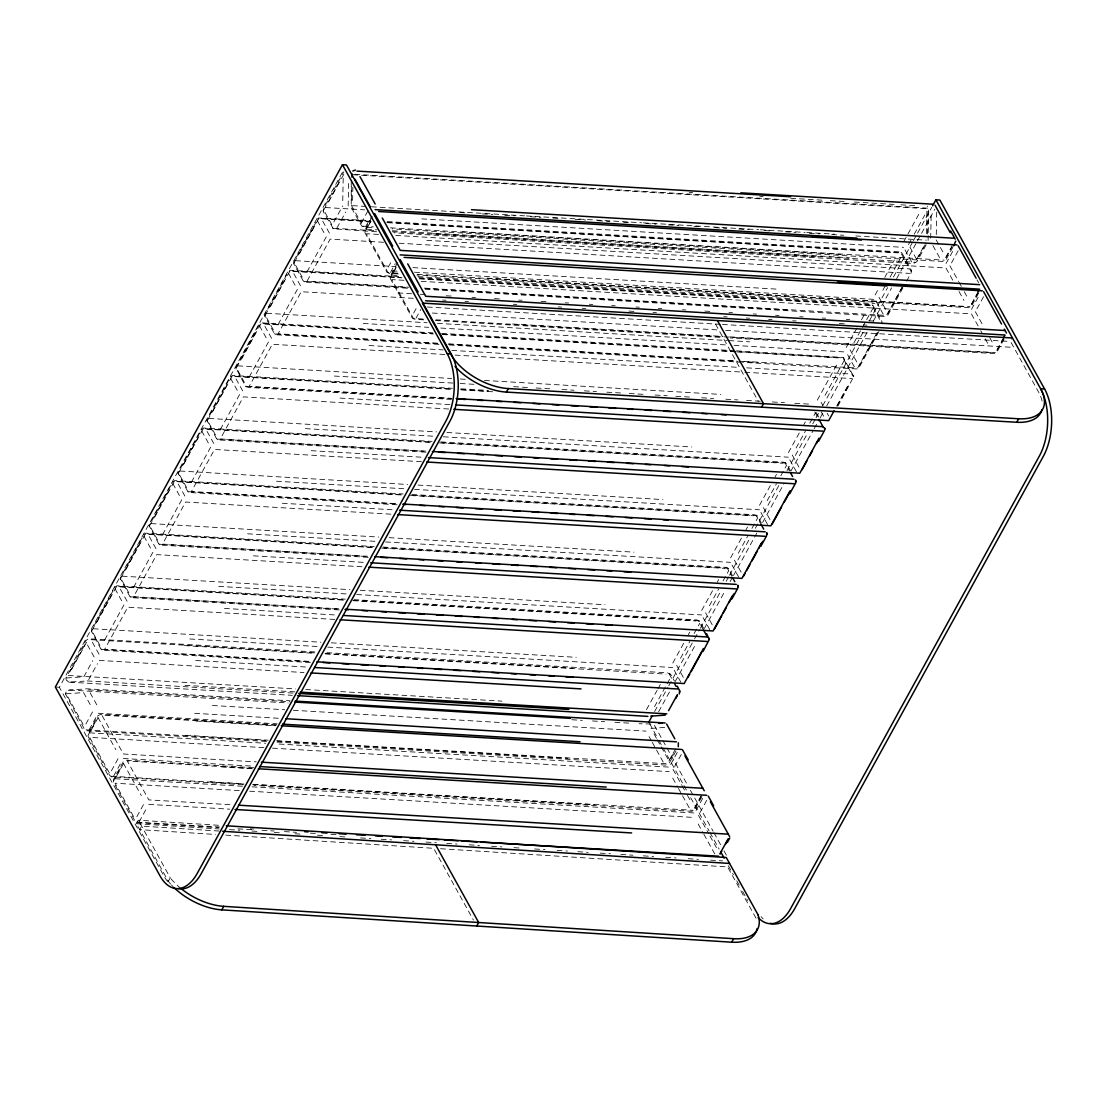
<?xml version="1.0" encoding="UTF-8"?>
<svg xmlns="http://www.w3.org/2000/svg" width="1107" height="1107" viewBox="0 0 1107 1107"><rect width="100%" height="100%" fill="white"/><g stroke="black" fill="none" stroke-linecap="round" stroke-linejoin="round"><path stroke-width="0.75" stroke-dasharray="5 3.75" d="M928.109 240.413L928.164 235.708M342.755 200.685L343.267 174.449M348.165 205.971L348.677 179.735M351.251 181.769L351.223 207.424L361.657 225.939L364.48 227.253L374.803 227.862M351.486 200.063L351.735 186.945M352.621 200.409L352.87 187.291M926.448 233.605L926.933 208.683L350.504 174.602M927.583 233.951L928.067 209.043M928.192 232.567L928.718 208.932L927.389 206.027M930.696 238.213L931.181 213.623M936.287 234.642L936.757 210.053M310.389 662.54L103.421 650.293L100.695 648.66L91.328 630.782L114.907 587.222L116.913 585.755L345.356 599.136M339.282 609.943L132.328 597.711L129.602 596.078L120.234 578.2L143.813 534.639L145.806 533.173L374.249 546.554M368.188 557.361L161.235 545.128L158.509 543.495L149.141 525.617L172.72 482.043L174.712 480.59L403.156 493.971M397.095 504.778L190.141 492.546L187.415 490.899L178.047 473.035L201.612 429.461L203.619 428.008L432.062 441.389M426.001 452.196L219.034 439.963L216.308 438.317L206.94 420.452L230.519 376.878L232.525 375.425L452.334 388.294M451.448 399.419L247.94 387.381L245.214 385.734L235.846 367.87L259.425 324.296L261.418 322.843L432.948 332.861M438.967 344.388L276.847 334.798L274.121 333.152L264.988 316.45L265.21 313.779L288.332 271.713L290.325 270.26L401.495 276.708M407.501 288.235L305.297 282.133L303.027 280.569L294.047 264.379L294.102 261.197L318.429 217.996L370.029 220.556M376.615 231.778L333.428 228.817L323.535 212.17L323.618 208.199L343.793 171.82M736.487 350.808L843.216 357.436L853.788 376.532L836.823 408.082M387.284 221.566L899.507 251.856L902.233 253.503L911.365 270.205L911.144 272.875L906.19 281.884M266.607 741.469L87.079 730.786L84.243 728.835L65.521 694.006L66.088 691.972L68.717 690.131L86.941 688.803L289.992 700.8M66.088 691.972L65.521 694.006M167.655 881.518A47.781 26.236 -86.6 0 1 164.057 876.204L59.335 687.281L343.115 171.004M91.853 630.769L111.129 595.704M120.76 578.186L140.022 543.122M149.666 525.604L168.928 490.539M178.559 473.007L197.835 437.957M207.466 420.425L226.741 385.374M236.372 367.842L255.634 332.792M265.279 315.26L284.541 280.209M294.171 262.677L313.447 227.627M97.167 621.747L116.443 586.696L344.097 600.16M126.073 569.164L145.335 534.114L372.99 547.578M154.98 516.582L174.242 481.531L401.896 494.995M183.873 463.999L203.148 428.949L432.533 442.509M212.779 411.417L232.055 376.366L452.805 389.415M241.686 358.834L260.948 323.784L433.418 333.982M270.592 306.252L289.854 271.201L401.966 277.829M299.485 253.669L318.761 218.619L372.229 221.774M69.741 672.074L86.055 642.406M323.701 210.053L340.001 180.386M71.568 669.569L87.882 639.901M328.793 201.612L345.093 171.959M83.855 676.751L92.67 660.727M333.844 221.967L342.658 205.93M104.681 639.943L123.956 604.892M133.587 587.36L152.849 552.31M162.494 534.778L181.756 499.727M191.4 482.195L210.662 447.145M220.293 429.613L239.569 394.562M249.2 377.03L268.475 341.98M278.106 324.448L297.368 289.397M307.013 271.865L326.274 236.801M88.671 679.656L97.485 663.619M336.902 228.056L345.716 212.032M85.903 723.978L93.403 710.348M361.242 223.074L368.728 209.444M89.224 729.61L96.724 715.966M366.057 225.966L370.554 217.788M372.256 216.598L365.033 229.744L364.978 232.913L386.98 272.377L389.249 273.415L399.585 274.038M88.269 734.854L96.309 720.242M365.102 231.225L370.72 220.999M91.341 729.928L99.367 715.316M368.174 226.298L371.385 220.459M111.42 770.79L119.445 756.192M388.253 267.161L392.265 259.854M113.675 776.035L121.701 761.422M390.508 272.405L395.324 263.632M397.69 262.47L390.467 275.615L390.411 278.798L412.413 318.262L414.682 319.3L426.748 320.02M113.703 780.739L121.742 766.127M390.536 277.096L396.154 266.884M116.775 775.813L124.8 761.201M393.608 272.184L396.818 266.33M136.853 816.675L144.879 802.077M413.686 313.046L417.699 305.74M139.108 821.92L147.134 807.307M415.941 318.29L420.757 309.517M646.46 709.698L657.06 690.408M657.876 688.928L660.326 684.472M903.686 241.741L919.986 212.074M672.793 663.038L684.361 642.005M688.208 634.989L689.758 632.18M701.7 610.441L713.268 589.408M717.115 582.407L718.664 579.598M730.606 557.859L742.16 536.826M746.021 529.824L747.557 527.015M759.513 505.276L771.067 484.243M774.928 477.242L776.464 474.433M788.405 452.694L799.974 431.661M803.82 424.659L805.37 421.85M817.312 400.111L836.588 365.061M846.218 347.529L857.012 327.907M861.467 319.785L865.48 312.478M875.125 294.946L879.138 287.64M884.756 277.414L894.387 259.896M680.501 658.333L689.758 641.507M694.158 633.508L699.776 623.283M709.407 605.75L718.664 588.924M723.065 580.926L728.683 570.7M738.314 553.168L747.557 536.341M751.957 528.343L757.575 518.118M767.22 500.585L776.464 483.759M780.864 475.761L786.482 465.535M796.127 448.003L805.37 431.177M809.771 423.178L815.389 412.953M825.019 395.42L844.295 360.37M853.926 342.838L861.633 328.821M862.408 327.409L873.202 307.788M882.832 290.255L885.918 284.651M890.056 277.11L902.094 255.205M654.541 706.653L670.856 676.986M908.501 244.633L910.95 240.191M914.202 234.255L924.802 214.966M654.611 711.538L667.922 687.309M668.753 685.8L693.715 640.372M694.546 638.864L699.541 629.786M700.371 628.264L721.183 590.418M726.178 581.327L728.669 576.789M729.499 575.28L750.311 537.421M755.306 528.343L779.439 484.437M786.925 470.807L807.723 432.962M812.718 423.884L815.222 419.332M816.053 417.823L819.374 411.762M822.709 405.716L864.318 330.011M869.313 320.919L887.62 287.612M893.446 277.027L912.583 242.198M913.413 240.689L916.748 234.629M917.578 233.12L931.72 207.383M658.596 711.773L670.247 690.574M675.242 681.497L696.04 643.637M704.356 628.499L725.168 590.654M730.163 581.562L732.654 577.024M733.484 575.515L756.787 533.117M762.612 522.518L784.254 483.164M790.91 471.042L813.382 430.166M814.212 428.658L819.208 419.567M820.038 418.059L823.373 411.998M826.694 405.951L867.473 331.754M873.298 321.168L891.605 287.848M896.601 278.77L916.568 242.433M917.399 240.925L920.733 234.864M921.564 233.356L934.875 209.126M916.817 259.052L925.632 243.014M918.644 256.547L925.106 244.785M836.712 406.02L847.948 385.568M876.855 332.986L857.593 368.05L743.766 361.311M901.901 287.419L886.486 315.467L424.285 288.124M837.376 405.48L849.415 383.575M859.046 366.043L877.547 332.391M887.952 313.461L902.399 287.17M926.213 244.772L916.956 261.598L913.483 263.535L393.829 232.802M878.93 331.463L859.115 367.524L857.122 368.977L742.506 362.335M902.883 287.903L888.022 314.942L885.226 316.477L424.756 289.245M668.877 761.062L675.533 748.955M945.71 257.433L953.196 243.803M670.704 758.572L674.869 750.989M946.028 257.668L952.034 246.75M676.031 750.878L669.292 763.138L665.805 765.075L276.93 742.077M952.864 247.248L946.125 259.508L942.638 261.446L392.016 228.872M677.249 752.511L669.223 767.123L276.003 743.862M946.042 263.494L954.082 248.881M674.675 766.514L682.701 751.902M951.508 262.885L959.534 248.272M694.767 807.377L701.99 794.231M971.586 303.747L978.007 292.068M694.615 808.304L701.035 796.611M971.448 304.674L977.868 292.981M701.907 796.639L694.684 809.784L691.903 811.32L253.835 785.417M978.74 293.009L971.517 306.155L968.722 307.691L416.841 275.048M702.682 798.396L694.656 812.995L251.414 786.786M971.476 309.365L979.515 294.766M700.108 812.4L708.134 797.787M976.941 308.77L984.967 294.158M997.02 349.632L1003.44 337.953M996.881 350.545L1003.302 338.867M1004.174 338.88L996.95 352.026L994.155 353.576L730.288 337.967M1042.088 401.066A47.781 26.139 28.8 0 0 1038.684 392.238L1010.553 341.496L1012.49 337.995M170.616 884.036A47.781 26.015 29 0 1 168.306 881.269L136.396 823.705L138.333 820.204L219.38 825.338M168.306 881.269L170.284 877.851L138.333 820.204M66.489 677.996L80.963 676.958M314.858 651.954L88.463 638.725L85.972 640.552L65.825 678.038L66.323 680.127L69.16 682.078L84.201 681.137M66.171 693.812L80.645 692.788M650.944 724.006L639.099 723.729M650.971 728.406L665.445 727.368M689.232 192.3L692.678 192.507M759.776 196.479L763.221 196.686M790.758 198.305L823.442 200.242M830.333 200.644L847.533 201.668M854.424 202.069L893.999 204.408M900.877 204.823L918.09 205.833M354.849 174.283L931.278 208.379M352.51 205.653L364.563 206.372M371.44 206.774L524.58 215.837M526.295 215.934L641.59 222.756M643.305 222.853L758.599 229.675M760.315 229.772L805.052 232.415M806.782 232.525L834.304 234.144M460.014 212.586L468.621 213.097M482.389 213.9L492.712 214.509M504.75 215.228L515.073 215.837M530.557 216.751L540.894 217.359M552.933 218.079L561.54 218.591M575.308 219.394L585.631 220.016M597.669 220.722L609.722 221.442M623.476 222.244L632.083 222.756M645.851 223.572L656.174 224.181M668.213 224.901L678.549 225.51M694.034 226.423L702.627 226.935M714.679 227.641L726.718 228.36M738.77 229.066L749.093 229.675M764.577 230.588L773.184 231.1M785.223 231.82L795.546 232.428M809.314 233.245L819.637 233.854M831.689 234.559L843.728 235.279M855.78 235.985L926.324 240.164M325.527 207.549L364.673 209.846M421.781 218.868L903.575 247.359M321.238 218.439L372.976 221.497M386.772 222.313L900.724 252.7L911.075 271.395M387.741 222.687L898.247 252.88M462.408 231.667L944.202 260.159M362.958 226.202L373.28 226.81M390.48 227.821L844.752 254.693M366.569 229.218L376.906 229.827M392.432 230.74L849.47 257.779M433.252 233.757L915.046 262.248M333.802 228.291L376.809 230.823M392.293 231.75L815.596 256.782M378.552 234.421L366.472 233.715L388.017 272.585L400.097 273.291M395.794 235.445L945.959 267.977L953.307 281.233M426.804 240.344L909.705 268.904M383.589 242.281L330.135 239.126L307.013 281.192L408.76 287.211M399.115 243.208L909.608 273.387M295.638 260.685L395.669 266.593M412.911 267.617L778.539 289.231M392.127 270.883L400.748 271.395M414.558 272.211L875.028 299.444M487.08 278.106L969.981 306.667M417.339 274.315L967.504 306.847M392.003 275.103L400.623 275.615M417.865 276.625L874.904 303.664M418.737 277.719L870.6 304.439L873.326 306.085L882.307 322.275M292.345 271.021L400.997 277.442M419.968 278.563L871.818 305.283L882.168 323.977M419.207 278.839L869.341 305.463M403.986 280.306L391.906 279.601L413.451 318.456L425.531 319.176M421.227 281.33L971.393 313.862L978.74 327.119M304.522 281.372L408.013 287.488M425.254 288.512L787.423 309.932M397.897 292.926L411.693 293.742M420.314 294.254L425.489 294.559M446.19 295.777L451.365 296.081M472.052 297.313L475.512 297.506M494.483 298.641L499.644 298.945M518.616 300.066L522.075 300.26M541.046 301.395L546.221 301.699M565.193 302.82L568.638 303.014M589.325 304.245L592.785 304.453M611.756 305.574L615.201 305.781M635.902 306.999L639.348 307.206M658.319 308.327L661.765 308.535M682.466 309.752L685.911 309.96M704.882 311.081L710.057 311.385M729.029 312.506L732.474 312.714M753.175 313.931L756.621 314.139M775.592 315.26L779.037 315.467M799.738 316.685L803.184 316.893M822.155 318.013L825.614 318.221M846.302 319.439L849.761 319.646M868.732 320.767L873.893 321.072M413.326 298.337L301.229 291.708L278.106 333.774L438.497 343.253M442.648 300.066L446.093 300.274M465.065 301.395L468.524 301.602M513.357 304.259L516.803 304.453M558.205 306.902L561.65 307.109M582.351 308.327L585.797 308.535M628.914 311.081L634.09 311.399M653.061 312.52L656.506 312.714M723.77 316.699L727.216 316.906M746.187 318.027L749.633 318.221M768.604 319.342L772.063 319.549M792.75 320.781L796.196 320.975M839.314 323.535L844.489 323.839M863.46 324.96L866.919 325.167M427.344 307.013L720.671 324.351M722.401 324.462L1010.553 341.496M432.367 313.046L718.789 329.983M725.694 330.398L1013.846 347.432M512.513 323.991L722.926 336.445M729.817 336.846L995.414 352.552M435.867 319.785L992.937 352.732M435.369 320.532L723.383 337.566M266.732 313.267L427.122 322.746M437.473 323.355L727.216 340.499M728.946 340.596L749.633 341.814M363.221 323.465L428.769 327.34M440.835 328.059L727.133 344.997M734.024 345.398L846.135 352.026M441.582 333.359L734.771 350.711M263.438 323.604L432.45 333.594M442.8 334.203L842.925 357.865L853.262 376.56M442.039 334.494L735.228 351.832M736.958 351.929L840.434 358.045M448.847 343.876L736.861 360.91M275.629 333.954L439.465 343.64M448.086 344.152L737.829 361.283M739.559 361.394L758.53 362.515M449.317 344.997L740.777 362.224M368.991 345.509L443.146 349.895M451.781 350.407L739.794 367.441M746.685 367.842L851.892 374.069M444.793 354.489L272.322 344.291L249.2 386.357L450.992 398.285M455.143 355.098L743.157 372.132M744.873 372.243L851.809 378.566M237.825 365.85L451.684 378.497M460.318 378.995L465.48 379.314M484.451 380.434L720.74 394.41M334.328 376.048L453.33 383.091M460.221 383.492L474.017 384.309M513.69 386.661L527.486 387.478M536.106 387.99L549.902 388.806M561.982 389.512L574.049 390.231M584.399 390.84L596.465 391.56M606.816 392.169L620.612 392.985M629.246 393.497L644.758 394.41M655.109 395.019L667.175 395.739M675.81 396.251L691.322 397.164M701.672 397.773L713.752 398.492M725.818 399.212L737.899 399.918M746.519 400.43L760.315 401.246M772.382 401.966L784.462 402.671M794.812 403.28L808.608 404.097M460.969 388.806L488.561 390.439M234.532 376.186L451.836 389.041M460.457 389.539L488.062 391.172M461.425 389.927L494.192 391.864M246.723 386.537L451.96 398.672M340.084 398.091L450.466 404.622M448.653 409.009L243.415 396.873L220.293 438.939L425.531 451.075M208.932 418.432L436.587 431.896M446.924 432.505L691.833 446.993M305.421 428.63L434.774 436.283M443.395 436.795L788.322 457.191M440.683 441.901L783.894 462.2L786.62 463.833L790.356 470.586M205.625 428.769L431.564 442.122M441.901 442.745L785.112 463.03L789.595 471.139M439.424 442.925L782.635 463.21M217.816 439.119L426.499 451.462M311.192 450.674L423.289 457.302M421.476 461.702L214.523 449.456L191.4 491.522L396.624 503.657M180.026 471.015L407.68 484.479M418.031 485.087L662.927 499.575M276.515 481.213L405.868 488.865M414.488 489.377L759.416 509.773M411.776 494.483L754.988 514.783L757.714 516.415L761.45 523.168M176.719 481.351L402.657 494.718M413.008 495.327L756.206 515.627L760.703 523.722M410.517 495.507L753.729 515.793M188.91 491.702L397.593 504.045M282.285 503.256L394.383 509.884M390.854 514.174L185.616 502.038L162.494 544.104L367.732 556.24M151.119 523.597L378.774 537.061M389.124 537.67L634.02 552.158M247.608 533.809L376.961 541.448M385.582 541.96L730.523 562.356M382.884 547.066L726.081 567.365L728.807 568.998L732.543 575.751M147.826 533.934L373.751 547.301M384.101 547.91L727.299 568.209L731.796 576.304M381.624 548.09L724.822 568.375M160.017 544.284L368.686 556.627M253.378 555.839L365.476 562.467M361.947 566.756L156.71 554.621L133.587 596.687L338.825 608.822M122.213 576.18L349.867 589.644M360.218 590.252L605.114 604.74M218.716 586.392L348.055 594.03M356.689 594.542L701.617 614.938M353.977 599.648L697.175 619.948L699.901 621.581L703.651 628.333M118.919 586.516L344.844 599.883M353.465 600.381L698.406 620.792L702.89 628.887M352.718 600.672L695.916 620.972M131.11 596.867L339.794 609.21M224.472 608.421L336.583 615.049M334.771 619.45L127.803 607.203L104.681 649.269L309.918 661.405M93.32 628.762L320.975 642.226M331.311 642.835L576.221 657.323M189.809 638.974L317.432 646.516M327.783 647.125L672.71 667.521M326.911 652.673L667.604 672.821L671.008 674.869L674.509 681.165M90.982 639.68L314.665 652.909M324.988 653.517L572.776 668.171M184.232 645.602L315.011 653.338M325.333 653.946L666.027 674.094M102.204 649.449L309.157 661.695M195.718 660.492L307.566 667.106M99.243 660.409L304.01 672.53M68.316 675.505L295.444 688.928M305.767 689.536L501.928 701.146M185.035 685.358L295.154 691.861M87.093 680.93L293.576 693.134M69.727 682.175L292.359 695.334M55.35 687.032L59.335 687.281M88.477 689.855L289.799 701.755M69.575 690.035L288.111 702.959M571.793 719.744L582.337 720.366M592.508 720.961L604.713 721.695M614.938 722.29L628.804 723.12M212.433 705.491L284.707 709.753M293.3 710.265L646.045 731.132M194.68 713.323L279.006 718.305M98.219 713.24L277.165 723.826M276.542 724.698L100.626 714.306L97.845 715.842L88.034 733.789L88.145 736.542L109.69 775.412L111.627 776.893L243.485 784.808M276.044 725.445L101.858 715.136L123.389 754.005L256.187 761.865M195.953 721.031L275.283 725.722M185.589 735.297L268.171 740.182M276.778 740.694L667.383 763.788M86.125 729.831L266.801 740.514M277.124 741.123L567.919 758.323M89.736 732.848L265.652 743.254M263.84 747.64L89.653 737.345L109.814 773.71M272.46 748.152L669.126 771.621M123.306 758.503L252.659 766.155M253.683 767.732L126.06 760.177L123.278 761.727L113.634 779.259L113.578 782.428L135.123 821.297L136.756 822.653L218.909 827.732M251.455 768.369L127.291 761.021L148.822 799.891L231.612 804.789M221.386 766.916L252.424 768.756M210.247 781.75L243.028 783.687M253.365 784.296L693.162 810.296M111.184 776.215L243.983 784.06M252.617 784.572L594.099 804.761M115.17 778.733L242.793 786.274M239.25 790.564L115.086 783.23L135.248 819.595M249.601 791.187L694.559 817.492M148.739 804.388L229.799 809.175M136.618 822.086L219.407 826.984M250.445 828.825L253.904 829.032M237.88 828.852L253.392 829.766M262.027 830.278L274.093 830.997M284.444 831.606L296.51 832.312M310.306 833.128L318.941 833.64M331.007 834.36L337.912 834.761M136.396 823.705L219.158 828.963M229.495 829.613L239.845 830.264M251.912 831.039L260.532 831.578M274.328 832.45L282.949 833.004M295.015 833.765L303.636 834.318M317.432 835.19L326.053 835.743M339.835 836.615L348.456 837.155M360.536 837.93L370.873 838.58M381.223 839.231L391.56 839.895M403.64 840.656L413.976 841.32M426.043 842.081L436.393 842.731M446.744 843.396L457.08 844.046M469.147 844.807L479.497 845.471M491.563 846.232L501.914 846.897M513.98 847.658L522.601 848.197M534.667 848.972L545.018 849.623M557.084 850.384L567.434 851.048M577.771 851.698L588.121 852.362M600.188 853.123L610.538 853.774M620.875 854.438L632.941 855.199M643.292 855.863L653.628 856.514M665.708 857.275L676.045 857.939M688.111 858.7L698.462 859.364M710.528 860.125L722.594 860.886M219.144 831.053L141.627 826.14L139.69 829.641L215.478 834.457M225.8 835.107L433.653 848.294L473.422 920.042M440.544 848.723L727.617 866.933L756.233 918.561A47.781 26.015 29.1 0 1 756.911 921.218M67.831 681.649L69.16 682.078M901.887 253.102L901.015 252.271M872.98 305.684L872.122 304.854M844.074 358.267L843.216 357.436M786.274 463.432L785.403 462.615M757.368 516.014L756.496 515.198M728.461 568.597L727.603 567.78M332.349 227.793L333.428 228.817M699.555 621.179L698.697 620.363M303.373 280.97L304.231 281.801M670.579 674.357L669.5 673.333M274.467 333.567L275.325 334.383M245.56 386.149L246.432 386.966M216.654 438.732L217.525 439.548M187.761 491.314L188.619 492.131M158.855 543.897L159.712 544.713M129.948 596.479L130.82 597.296M101.041 649.062L101.913 649.878M976.997 279.78L978.63 282.728M936.176 239.887L944.396 254.693M949.903 265.805L958.524 281.344M958.883 281.994L961.333 286.409M964.266 291.708L967.85 298.198M975.336 311.69L983.5 326.413M989.7 337.593L993.283 344.069M959.022 291.542L963.906 300.371M980.733 330.702L982.172 333.304M985.272 338.894L989.34 346.256M932.897 245.574L941.102 260.38M909.899 247.152L916.873 259.758M904.972 249.878L911.947 262.47M878.972 297.271L886.458 310.763M876.523 302.142L884.009 315.633M850.079 349.854L857.551 363.345M847.63 354.724L855.102 368.216M821.173 402.436L822.833 405.425M827.15 413.229L828.645 415.928M821.214 411.804L824.701 418.1M816.26 412.593L819.263 418.003M814.849 411.956L818.502 418.557M792.266 455.019L799.752 468.51M715.496 324.047L758.295 401.246M789.817 459.889L797.303 473.395M763.36 507.601L770.846 521.093M760.91 512.472L768.396 525.977M734.453 560.184L741.939 573.675M732.018 565.054L739.49 578.56M705.56 612.766L713.033 626.258M703.111 617.637L710.583 631.142M676.654 665.349L683.296 677.346M674.205 670.233L681.691 683.725M669.14 673.872L673.319 681.428M654.445 725.389L661.986 738.992M662.816 740.5L666.179 746.547M667.009 748.069L687.115 784.337M690.464 790.384L713.088 831.191M713.932 832.699L720.629 844.793M723.978 850.84L726.496 855.379M649.615 723.646L658.001 738.756M658.831 740.265L683.13 784.102M683.974 785.61L687.322 791.657M690.671 797.704L709.103 830.956M709.933 832.464L719.149 849.097M728.378 865.716L733.401 874.793M736.75 880.84L739.268 885.365M742.617 891.412L747.64 900.489M654.016 733.886L657.046 739.365M657.212 739.656L660.409 745.426M661.211 746.865L669.209 761.298M673.07 769.434L681.691 784.974M682.05 785.624L685.316 791.519M687.433 795.338L691.031 801.828M698.503 815.319L708.563 833.46M709.933 835.923L716.464 847.699M672.724 778.096L677.622 786.925M678.439 788.392L681.691 794.286M682.507 795.753L690.671 810.476M698.157 823.968L703.056 832.81M703.872 834.277L716.104 856.361M649.089 736.612L651.483 740.943M652.286 742.382L664.283 764.024M351.389 205.307L361.311 223.227M325.098 212.572L332.404 225.773M322.732 221.137L330.218 234.629M317.294 220.611L324.78 234.103M295.555 265.168L303.152 278.881M293.839 273.72L301.312 287.211M288.401 273.194L295.873 286.685M266.649 317.764L274.245 331.463M264.933 326.302L272.405 339.794M259.495 325.776L266.967 339.282M237.742 370.347L245.353 384.046M236.026 378.885L243.512 392.376M230.588 378.359L238.074 391.864M208.836 422.929L216.446 436.628M207.12 431.467L214.606 444.959M201.682 430.941L209.168 444.447M179.943 475.512L187.54 489.211M178.227 484.05L185.699 497.541M172.789 483.524L180.261 497.029M151.036 528.094L158.633 541.793M149.32 536.632L156.793 550.124M143.882 536.12L151.355 549.612M122.13 580.677L129.727 594.376M120.414 589.215L127.9 602.706M114.976 588.703L122.462 602.194M93.223 633.259L100.834 646.958M92.379 642.198L99.353 654.79M87.453 644.924L94.427 657.516M90.11 692.816L98.329 707.622M97.914 717.322L115.861 749.716M123.347 763.207L141.295 795.587M83.551 692.581L91.756 707.387M67.887 696.94L84.409 726.704M911.365 270.205L911.601 271.367M853.552 375.37L853.788 376.532M323.05 210.081L323.341 211.534M293.659 262.705L293.895 263.867M264.753 315.287L264.988 316.45M235.846 367.87L236.082 369.032M206.94 420.452L207.175 421.615M178.047 473.035L178.282 474.197M149.141 525.617L149.376 526.78M120.234 578.2L120.469 579.376M91.328 630.782L91.563 631.959M180.911 888.478A47.781 26.015 29 0 1 170.284 877.851M173.162 886.735A47.781 26.015 29 0 1 171.433 884.936M763.207 918.879A47.781 26.236 -86.6 0 1 761.076 916.61"/><path stroke-width="1.5" d="M351.929 177.106L351.998 173.827M955.687 241.105L953.611 245.879M677.29 686.202L679.587 690.616L679.311 693.951M706.64 633.73L709.269 639.459L703.042 651.47M737.788 585.188L737.719 588.37L731.948 598.887M766.694 532.605L766.625 535.788L760.841 546.305M795.698 482.79L795.587 480.023M824.604 430.194L824.743 428.381M678.287 746.782L678.356 742.811M342.45 164.708L55.35 687.032L160.072 875.969A47.781 26.236 -86.6 0 0 197.295 873.298L445.872 421.089A47.781 26.236 -86.6 0 0 447.186 353.645L342.45 164.708L346.449 164.943L451.172 353.88A47.781 26.236 -86.6 0 1 449.857 421.324L201.28 873.534A47.781 26.236 -86.6 0 1 178.352 888.561M221.801 909.857L223.725 906.342L733.637 938.694L731.672 942.195L221.801 909.857A47.781 26.015 29 0 1 174.062 887.62M455.046 366.348A47.781 26.139 28.8 0 0 506.397 392.086L508.321 388.585L1018.689 418.764A47.781 26.139 28.8 0 0 1040.608 388.737L1044.593 388.972A47.781 26.236 -86.6 0 1 1043.278 456.416L794.715 908.626A47.781 26.236 -86.6 0 1 770.458 923.307M761.574 407.182L763.512 403.681L717.433 320.546M648.785 722.138L652.106 716.077M932.564 205.86L935.885 199.8L939.871 200.049L1044.593 388.972M668.586 710.639L677.401 694.601M675.699 698.517L677.47 695.307M703.443 648.494L684.168 683.545L316.823 661.82M732.336 595.898L713.074 630.962L345.716 609.237M761.242 543.316L741.981 578.38L374.623 556.655M790.149 490.733L770.873 525.797L403.529 504.072M819.055 438.151L799.78 473.215L432.436 451.49M834.083 410.808L828.686 420.632L456.153 398.603M688.042 677.166L689.647 674.232M691.031 671.728L696.414 661.917M696.87 661.087L701.686 652.327M714.527 628.956L721.764 615.81M723.369 612.891L726.095 607.923M728.987 602.665L733.803 593.905M743.434 576.373L745.039 573.454M746.644 570.534L749.854 564.695M751.916 560.945L757.091 551.549M758.848 548.325L762.709 541.323M772.34 523.791L781.584 506.964M784.379 501.886L789.194 493.113M802.008 469.811L806.865 460.982M809.715 455.78L812.483 450.757M816.496 443.45L818.101 440.531M789.748 493.722L795.532 483.205M818.654 441.14L824.438 430.623M978.007 292.068L979.626 289.148L400.139 254.873M720.2 853.262L728.226 838.663M1003.44 337.953L1005.059 335.02L425.572 300.758M720.048 854.189L721.653 851.255M725.666 843.963L727.271 841.043M727.341 842.524L729.748 838.137M506.397 392.086L1016.766 422.265L1018.689 418.764M476.743 926.019L478.681 922.518L435.591 844.779M352.787 171.018L355.402 170.049M650.778 716.16L665.252 715.122M658.983 723.424L662.207 723.189M740.832 192.839L933.547 204.242M356.924 171.101L790.536 196.742M471.513 209.693L953.307 238.185M375.052 209.61L856.846 238.102M812.068 236.372L956.946 244.938M378.677 211.506L861.578 240.067M979.709 284.651L400.222 250.376L382.275 217.982M837.501 282.257L982.379 290.823M404.11 257.391L887.011 285.952M1005.142 330.536L425.655 296.261L407.708 263.867M1012.49 337.995L422.376 303.097L450.494 353.839A47.781 26.139 28.8 0 0 508.321 388.585M447.186 353.645L451.172 353.88M458.852 399.087L465.756 399.489M477.823 400.208L482.998 400.513M496.794 401.329L501.969 401.633M514.035 402.339L520.94 402.754M533.007 403.46L539.912 403.875M551.978 404.595L558.883 404.996M570.949 405.716L577.854 406.117M589.92 406.836L596.825 407.238M608.892 407.957L615.796 408.358M627.863 409.078L633.038 409.382M645.118 410.102L652.009 410.503M664.089 411.223L670.98 411.624M683.061 412.344L689.952 412.745M702.032 413.465L707.207 413.769M721.003 414.585L726.178 414.89M455.641 404.927L822.985 426.652M453.828 409.313L822.902 431.149M438.566 452.168L445.471 452.583M457.537 453.289L464.442 453.704M476.508 454.423L483.413 454.825M495.479 455.544L502.384 455.946M514.451 456.665L521.355 457.066M533.422 457.786L538.597 458.09M550.677 458.81L557.568 459.211M569.648 459.931L576.539 460.332M588.62 461.052L595.511 461.453M607.591 462.173L614.482 462.574M626.562 463.293L633.453 463.695M645.533 464.414L650.708 464.719M664.504 465.535L669.68 465.839M681.746 466.559L688.651 466.96M428.464 457.606L794.093 479.234M426.652 462.006L793.996 483.731M402.768 504.349L406.214 504.557M420.023 505.373L425.185 505.678M438.995 506.494L444.156 506.798M456.236 507.504L463.127 507.919M475.207 508.639L482.099 509.04M494.179 509.76L501.07 510.161M513.15 510.88L520.041 511.282M532.121 512.001L539.012 512.403M551.092 513.122L557.983 513.523M570.063 514.243L575.239 514.547M587.305 515.267L594.21 515.668M606.276 516.388L613.181 516.789M625.247 517.509L632.152 517.91M644.219 518.63L651.124 519.031M663.19 519.75L668.365 520.055M399.558 510.189L765.186 531.817M397.745 514.589L765.103 536.314M380.766 557.347L387.658 557.748M399.738 558.468L406.629 558.869M418.709 559.588L423.884 559.893M437.68 560.709L442.855 561.014M456.651 561.83L461.827 562.135M475.623 562.951L480.798 563.255M492.864 563.975L499.769 564.376M511.835 565.096L518.74 565.497M530.807 566.217L537.711 566.618M549.778 567.337L556.683 567.739M568.749 568.458L575.654 568.86M587.72 569.579L594.625 569.994M606.691 570.7L611.867 571.004M623.947 571.724L630.838 572.125M370.651 562.771L736.28 584.399M368.839 567.171L736.197 588.896M344.969 609.514L348.414 609.722M362.21 610.538L367.386 610.843M381.182 611.659L386.357 611.963M398.423 612.683L405.328 613.084M417.394 613.804L424.299 614.205M436.366 614.925L443.27 615.326M455.337 616.045L462.242 616.447M474.308 617.166L479.483 617.471M493.279 618.287L498.454 618.592M512.25 619.408L517.426 619.712M529.506 620.432L536.397 620.833M548.477 621.553L555.368 621.954M567.448 622.674L574.339 623.075M586.419 623.795L593.31 624.196M605.391 624.915L612.282 625.33M343.474 615.464L707.373 636.982M339.946 619.754L707.29 641.479M322.953 662.512L329.858 662.913M341.925 663.633L348.83 664.034M360.896 664.754L367.801 665.155M379.867 665.874L385.042 666.179M398.838 666.995L404.013 667.3M417.809 668.116L422.985 668.42M435.065 669.14L441.956 669.541M454.036 670.261L460.927 670.662M473.007 671.382L479.898 671.783M491.978 672.503L498.87 672.904M510.95 673.623L516.125 673.928M529.921 674.744L535.096 675.049M548.892 675.865L554.067 676.169M566.134 676.889L573.039 677.29M314.443 667.507L677.512 688.983M310.887 672.931L581.037 688.9M300.315 692.166L666.829 713.849M298.738 693.439L568.887 709.421M297.534 695.639L647.886 716.367M295.154 701.105L665.099 722.982M294.96 702.059L570.271 718.346M285.883 718.72L676.474 741.815M282.327 724.13L580.013 741.732M281.22 725.749L681.331 749.411M261.363 762.169L702.876 788.281M259.55 766.556L606.207 787.063M258.36 768.77L706.764 795.296M238.503 805.19L728.309 834.166M234.975 809.48L631.64 832.948M304.674 831.703L308.12 831.911M321.916 832.727L327.091 833.031M339.171 833.751L346.062 834.152M356.412 834.761L365.033 835.273M375.384 835.882L382.275 836.297M392.625 836.906L401.246 837.418M409.881 837.93L420.217 838.539M427.122 838.954L439.188 839.659M444.364 839.964L458.16 840.78M461.619 840.988L477.131 841.901M480.59 842.109L718.595 856.181M226.271 825.78L726.275 857.496L758.226 915.129M222.59 831.274L729.568 863.432M682.369 749.619L688.222 759.928M935.885 199.8L1040.608 388.737A47.781 26.236 -86.6 0 1 1039.293 456.181L790.73 908.39A47.781 26.236 -86.6 0 1 758.129 917.551M950.636 230.962L955.189 239.181M958.164 245.782L976.111 278.175M983.597 291.667L1001.544 324.047M1004.353 329.139L1006.512 333.027M935.083 205.293L950.276 232.705M819 419.456L821.491 423.953M821.878 424.645L823.539 427.648M790.924 473.533L792.598 476.536M761.201 524.621L763.692 529.118M733.125 578.698L734.785 581.701M703.388 629.786L707.262 636.774M674.564 683.669L676.114 686.465M708.272 796.085L713.655 805.813M684.929 755.887L704.246 790.772M710.362 801.772L729.679 836.657M666.622 724.047L674.841 738.853M359.969 176.58L375.162 203.992M374.733 213.693L392.694 246.072M400.167 259.578L418.128 291.957M355.029 179.306L370.222 206.718M720.837 852.113L724.186 858.16M824.646 427.952L824.895 429.115M795.753 480.535L795.988 481.697M766.847 533.117L767.082 534.28M737.94 585.7L738.175 586.862M709.034 638.282L709.269 639.459M679.587 690.616L679.878 692.069M1042.005 409.576A47.781 26.139 28.8 0 1 1016.766 422.265M223.725 906.342A47.781 26.015 29 0 1 180.911 888.478M757.077 928.593A47.781 26.015 29.1 0 1 731.685 942.195M758.157 915.115A47.781 25.987 29.2 0 1 733.65 938.708"/></g></svg>
